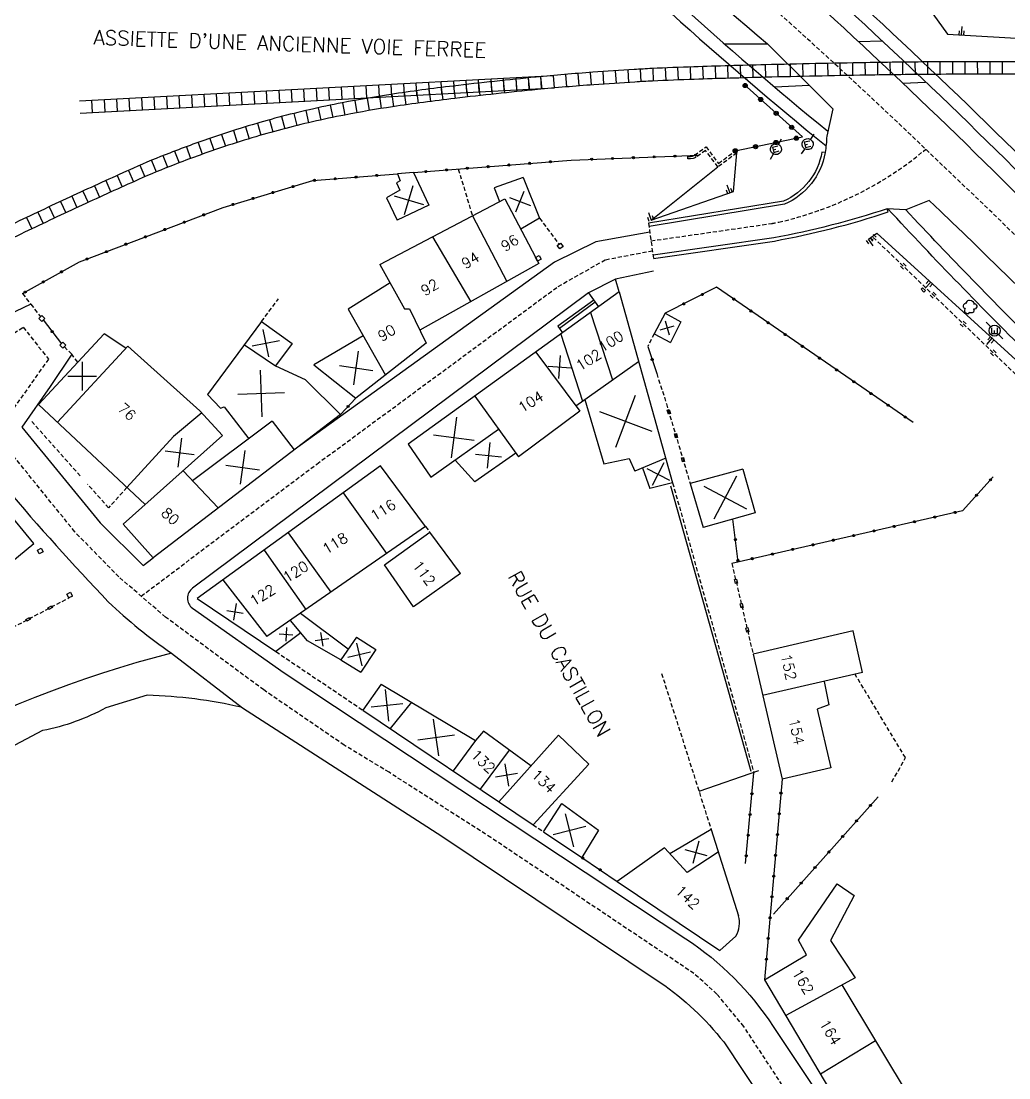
# Model space of a CAD drawing. Header units: millimetres. Extents: x 114000 to 115000, y 124000 to 125000.
# Drawn here: x 114727.4 to 114846, y 124556.1 to 124682.9 of the extents above; entities that cross this region are included whole.
import ezdxf
from ezdxf.enums import TextEntityAlignment as Align

# ---------------------------------------------------------------- set-up
doc = ezdxf.new("R2010")
doc.units = ezdxf.units.MM
doc.linetypes.add('DASHED', pattern=[0.75, 0.5, -0.25])
doc.layers.get('0').update_dxf_attribs({"linetype": 'CONTINUOUS'})
for name, color, linetype in [('W0001', 6, 'DASHED'), ('W0008', 7, 'CONTINUOUS'), ('W0100', 7, 'CONTINUOUS'), ('W0112', 1, 'DASHED'), ('W0211', 2, 'CONTINUOUS'), ('W0220', 5, 'DASHED'), ('W0300', 7, 'CONTINUOUS'), ('W0310', 3, 'CONTINUOUS'), ('W0322', 7, 'CONTINUOUS'), ('W0334', 7, 'CONTINUOUS'), ('W0471', 7, 'CONTINUOUS'), ('W0700', 7, 'CONTINUOUS'), ('W0989', 7, 'CONTINUOUS'), ('W0991', 7, 'CONTINUOUS')]:
    doc.layers.add(name, color=color, linetype=linetype)
doc.styles.get("Standard").update_dxf_attribs({"font": 'romans.shx', "width": 0.85})

# ---------------------------------------------------------------- blocks, each defined once
blk = doc.blocks.new('T471')
for p, q in [((-0.333334, 0.333334), (-0.333334, -0.333334)), ((-0.333334, 0.333334), (0.333334, 0.333334)), ((-0.333334, 0), (0, 0)), ((0.500001, 0.500001), (1.000002, 1.000002)), ((-0.500001, -0.500001), (-1.000002, -1.000002)), ((-0.333334, -0.333334), (0.333334, -0.333334))]:
    blk.add_line(p, q)
blk.add_ellipse((0, 0), major_axis=(0.471405, 0.471405), ratio=1, start_param=5.4977871438, end_param=11.780972451)
blk = doc.blocks.new('T300')
for p, q in [((-0.8, 0.51), (-0.86, 0.34)), ((-0.86, 0.34), (-0.86, 0.17)), ((-0.86, 0.17), (-0.74, 0.06)), ((-0.69, 0.63), (-0.8, 0.51)), ((-0.8, -0.06), (-0.74, 0.06)), ((-0.74, 0.06), (-0.69, 0.11)), ((-0.57, 0.69), (-0.69, 0.63)), ((-0.46, 0.69), (-0.57, 0.69)), ((-0.29, 0.63), (-0.46, 0.69)), ((-0.29, 0.63), (-0.17, 0.74)), ((-0.23, 0.57), (-0.29, 0.63)), ((-0.17, 0.74), (-0.06, 0.8)), ((-0.06, 0.8), (0.06, 0.8)), ((0.06, 0.8), (0.23, 0.74)), ((0.23, 0.74), (0.34, 0.63)), ((0.34, 0.63), (0.4, 0.51)), ((0.46, 0.46), (0.34, 0.46)), ((0.4, 0.51), (0.4, 0.46)), ((0.57, 0.4), (0.46, 0.46)), ((0.57, 0.4), (0.69, 0.29)), ((0.69, 0.29), (0.74, 0.17)), ((0.74, 0.06), (0.69, -0.17)), ((0.74, 0.17), (0.74, 0.06)), ((-0.8, -0.17), (-0.8, -0.06)), ((-0.8, -0.23), (-0.8, -0.17)), ((-0.74, -0.34), (-0.8, -0.23)), ((-0.69, -0.4), (-0.74, -0.34)), ((-0.51, -0.46), (-0.69, -0.4)), ((-0.4, -0.46), (-0.51, -0.46)), ((-0.4, -0.46), (-0.34, -0.46)), ((-0.34, -0.46), (-0.34, -0.4)), ((-0.34, -0.51), (-0.34, -0.46)), ((-0.29, -0.63), (-0.34, -0.51)), ((-0.17, -0.74), (-0.29, -0.63)), ((-0.06, -0.8), (-0.17, -0.74)), ((0.06, -0.8), (-0.06, -0.8)), ((0.17, -0.74), (0.06, -0.8)), ((0.23, -0.69), (0.17, -0.74)), ((0.29, -0.46), (0.23, -0.46)), ((0.29, -0.63), (0.23, -0.69)), ((0.46, -0.4), (0.29, -0.46)), ((0.34, -0.51), (0.29, -0.63)), ((0.34, -0.51), (0.34, -0.46)), ((0.57, -0.34), (0.46, -0.4)), ((0.63, -0.29), (0.57, -0.34)), ((0.69, -0.17), (0.63, -0.29))]:
    blk.add_line(p, q)
blk = doc.blocks.new('t211o')
at = {"color": 0, "linetype": 'Continuous'}
for p, q in [((-0.29, 0.5), (-0.29, 0)), ((0, 1), (0, 0)), ((0.29, 0.5), (0.29, 0))]:
    blk.add_line(p, q, dxfattribs=at)
blk = doc.blocks.new('t322o')
at = {"color": 0, "linetype": 'Continuous'}
for radius in [0.25, 0.15]:
    blk.add_circle((0, 0), radius, dxfattribs=at)
blk = doc.blocks.new('t220o')
at = {"color": 0, "linetype": 'Continuous'}
for p, q in [((-0.25, 0.25), (0.25, 0.25)), ((-0.25, -0.25), (0.25, -0.25))]:
    blk.add_line(p, q, dxfattribs=at)

msp = doc.modelspace()

# ---------------------------------------------------------------- linework, layer by layer
at = {"layer": 'W0001'}
for points in [[(115000, 124403.83, 0.028332), (114983.58, 124456.05, 0.042534), (114946.27, 124534.04), (114931.34, 124558.23, 0.037174), (114882.18, 124620.71, 0.017937), (114838.05, 124665.6, 0.013832), (114808.53, 124692.54, 0.000548), (114781.18, 124717.28, -0.004818), (114747.24, 124748.51, -0.025477), (114711.68, 124785.44, -0.027641), (114690.2, 124813.11, -0.036849), (114667.01, 124852.58, -0.034361), (114651.58, 124890.24, -0.039829), (114639.21, 124940.62, -0.014932), (114634.13, 124982.69, -0.007243), (114633.19, 125000, -0.010296)], [(114803.03, 124656.54), (114817.51, 124658.62, 0.00224), (114818.37, 124658.78, 0.119167), (114836.03, 124667.53)]]:
    msp.add_lwpolyline(points, format="xyb", dxfattribs=at)
for points in [[(114741.8, 124613.9), (114762.92, 124629.75), (114791.89, 124651.07), (114797.58, 124654.28), (114803.2, 124655.35)], [(114853.98, 124500), (114847.36, 124509.88), (114823.28, 124548.68), (114819.21, 124554.58), (114814.18, 124562.24), (114810.96, 124566.13), (114808.19, 124568.6), (114783.81, 124584.91), (114771.58, 124592.75), (114766.19, 124596.01), (114756.53, 124602.63), (114744.74, 124611.38), (114739.13, 124616.2), (114733.85, 124621.61), (114719.31, 124639.57), (114723.41, 124643.4), (114727.64, 124646.18), (114730.68, 124642.35), (114724.33, 124633.37)]]:
    msp.add_lwpolyline(points, dxfattribs=at)
at = {"layer": 'W0008'}
for points in [[(114603.39, 124958.85), (114610.23, 124957.58, -0.106036), (114615.98, 124955.4), (114616.02, 124955.48), (114616.51, 124955.22), (114629.24, 124948.18, -0.219398), (114634.87, 124941.98, 0.075204), (114663.4, 124850.96, 0.039553), (114687.24, 124810.55, 0.022419), (114708.76, 124782.63, 0.033898), (114745.03, 124745.18, -0.004277), (114778.37, 124714.61, 0.01156), (114817.01, 124680.19)], [(115000, 124419.72, 0.013751), (114991.6, 124446.09, 0.050124), (114948.82, 124537.9), (114936.02, 124558.41, 0.002922), (114922.91, 124577.28, 0.012952), (114912.61, 124591.15, 0.01831), (114885.12, 124623.7, 0.01829), (114847.79, 124661.86), (114847.49, 124661.62, 0.017106), (114811.2, 124695.53, 0.000547), (114783.86, 124720.26, -0.004818), (114749.98, 124751.43, -0.025477), (114714.71, 124788.07, -0.027641), (114693.49, 124815.39, -0.036849), (114670.6, 124854.35, -0.034361), (114655.38, 124891.5, -0.039829), (114643.17, 124941.26)], [(114817.01, 124680.19), (114822.02, 124675.21), (114824.87, 124672.39), (114824.13, 124669.11, -0.037075), (114823.94, 124667.13, -0.256639), (114819.05, 124660.93), (114802.8, 124658.25)], [(115000, 124385.51, 0.03761), (114979.69, 124454.58, 0.042534), (114942.72, 124531.85), (114927.83, 124555.97, 0.037136), (114879.1, 124617.89, 0.01745), (114836.42, 124661.4), (114833.64, 124660.26), (114831.39, 124660.39, -0.035177), (114817.78, 124656.91), (114803.28, 124654.83)], [(114802.87, 124657.57, -0.000179), (114802.88, 124657.58, -0.000179)], [(114803.33, 124652.89), (114798.79, 124651.94), (114795.55, 124650.31), (114747.97, 124614.85, 0.482119), (114747.96, 124612.45), (114759, 124604.69), (114807.23, 124572.76, -0.102462), (114817.7, 124562.25), (114826.43, 124549.16, 0.016554), (114857.61, 124500)], [(114728.57, 124648.92, 0.11217), (114715.54, 124639.37, 0.11217)], [(114714.04, 124641.36, 0.0296), (114737.87, 124613.2, 0.039295), (114745.44, 124607.05), (114753.98, 124600.47), (114777.92, 124585.09), (114804.14, 124567.53, -0.076247), (114811.77, 124560.38), (114821.38, 124545.93), (114822.45, 124542.34), (114826.94, 124517.63), (114830.46, 124500)], [(114745.46, 124607.06, 0.119715), (114685.29, 124574.78), (114651.58, 124544.27), (114630.39, 124527.51), (114607.06, 124505.94, 0.0089), (114601.97, 124500)], [(114753.86, 124600.55, 0.050479), (114742.55, 124601.99), (114737.59, 124600.5, -0.079512), (114729.98, 124597.76), (114719.35, 124592.16), (114704.01, 124583.4, 0.048621), (114664.65, 124550.42), (114654.6, 124541.3), (114637.84, 124527.95), (114631.76, 124523.66), (114618.06, 124511.61, 0.037864), (114606.07, 124500)]]:
    msp.add_lwpolyline(points, format="xyb", dxfattribs=at)
for points in [[(114802.88, 124657.57), (114796.42, 124656.44), (114791.44, 124654), (114760.19, 124631.44)], [(114799.22, 124650.41), (114798.79, 124651.94)], [(114796.18, 124649.41), (114791.85, 124646.29), (114792.42, 124645.5)], [(114796.35, 124649.17), (114792.05, 124646.02)], [(114795.55, 124650.31), (114796.73, 124648.61)], [(114733.47, 124642.92), (114730.89, 124639.07), (114727.47, 124634.19), (114736.88, 124622.7), (114742.05, 124617.56), (114743.27, 124618.5)]]:
    msp.add_lwpolyline(points, dxfattribs=at)
at = {"layer": 'W0100'}
for points in [[(114774.51, 124664.74), (114772.59, 124664.58)], [(114772.59, 124664.58), (114772.92, 124663.74)], [(114774.51, 124664.74), (114776.36, 124660.84)], [(114772.92, 124663.74), (114772.48, 124663.52)], [(114772.48, 124663.52), (114772.86, 124662.63)], [(114787.68, 124664.14), (114784.21, 124662.92)], [(114787.68, 124664.14), (114789.65, 124659.28)], [(114772.86, 124662.63), (114771.28, 124661.72)], [(114784.21, 124662.92), (114784.85, 124661.25)], [(114770.48, 124653.7), (114785.5, 124661.6)], [(114771.28, 124661.72), (114772.54, 124659.02)], [(114776.36, 124660.84), (114772.54, 124659.02)], [(114785.5, 124661.6), (114789.56, 124653.82)], [(114781.59, 124659.54), (114785.74, 124651.67)], [(114789.65, 124659.28), (114787.4, 124657.96)], [(114776.79, 124657.02), (114781.39, 124649.23)], [(114770.48, 124653.7), (114773.42, 124648.36)], [(114789.56, 124653.82), (114775.29, 124645.81)], [(114771.7, 124651.48), (114766.66, 124648.35)], [(114799.22, 124650.41), (114773.87, 124632.12)], [(114799.22, 124650.41), (114805.63, 124627.5)], [(114766.66, 124648.35), (114771.15, 124640.42)], [(114773.42, 124648.36), (114774.04, 124648.36)], [(114774.04, 124648.36), (114776.05, 124644.24)], [(114795.78, 124647.92), (114798.4, 124639.84)], [(114804.73, 124647.86), (114803.4, 124645.38)], [(114804.73, 124647.86), (114806.63, 124646.83)], [(114756.27, 124646.85), (114749.8, 124638.11)], [(114756.27, 124646.85), (114759.93, 124644.22)], [(114806.63, 124646.83), (114805.39, 124644.34)], [(114737.37, 124645.38), (114729.5, 124636.9)], [(114739.97, 124643.64), (114737.37, 124645.38)], [(114792.21, 124645.35), (114794.82, 124637.31)], [(114803.4, 124645.38), (114805.39, 124644.34)], [(114754.21, 124644.07), (114757.94, 124641.53)], [(114759.93, 124644.22), (114757.94, 124641.53)], [(114768.49, 124645.12), (114762.56, 124641.64)], [(114776.05, 124644.24), (114767.6, 124637.66)], [(114740.22, 124643.9), (114731.77, 124634.77)], [(114748.87, 124636.15), (114740.22, 124643.9)], [(114789.21, 124643.19), (114794.5, 124636.09)], [(114757.94, 124641.53), (114761.52, 124639.88)], [(114762.56, 124641.64), (114767.6, 124637.66)], [(114794.02, 124636.74), (114801.55, 124642.07)], [(114761.52, 124639.88), (114765.77, 124635.71)], [(114749.8, 124638.11), (114751.36, 124636.47)], [(114781.88, 124637.9), (114787.13, 124630.61)], [(114729.5, 124636.9), (114742.3, 124624.88)], [(114751.36, 124636.47), (114751.77, 124636.63)], [(114751.77, 124636.63), (114754.74, 124632.79)], [(114795.09, 124637.5), (114797.39, 124629.76)], [(114765.77, 124635.71), (114743.27, 124618.5)], [(114749.11, 124635.89), (114745.68, 124633.07)], [(114748.87, 124636.15), (114751.6, 124633.17)], [(114794.5, 124636.09), (114787.13, 124630.61)], [(114757.55, 124634.89), (114747.99, 124627.74)], [(114757.55, 124634.89), (114760.19, 124631.44)], [(114776.59, 124628.16), (114784.73, 124633.95)], [(114751.6, 124633.17), (114739.67, 124622.53)], [(114740.1, 124626.95), (114745.68, 124633.07)], [(114773.87, 124632.12), (114776.59, 124628.16)], [(114779.5, 124630.22), (114781.9, 124627.62)], [(114786.81, 124631.06), (114781.9, 124627.62)], [(114797.39, 124629.76), (114800.4, 124630.42)], [(114800.4, 124630.42), (114801.09, 124628.91)], [(114804.81, 124630.44), (114801.09, 124628.91)], [(114746.85, 124628.94), (114751.08, 124624.48)], [(114770.54, 124629.53), (114748.53, 124613.61)], [(114775.97, 124622.24), (114770.54, 124629.53)], [(114802, 124629.28), (114802.88, 124626.83)], [(114814.06, 124629.15), (114807.73, 124627.4)], [(114814.06, 124629.15), (114815.56, 124623.9)], [(114766.08, 124626.31), (114771.29, 124619)], [(114805.63, 124627.5), (114802.88, 124626.83)], [(114807.73, 124627.4), (114809.29, 124622.15)], [(114728.94, 124620.22), (114725.44, 124624.45)], [(114815.56, 124623.9), (114809.29, 124622.15)], [(114739.67, 124622.53), (114743.27, 124618.5)], [(114775.97, 124622.24), (114756.9, 124609.03)], [(114759.45, 124621.51), (114764.61, 124614.37)], [(114771.05, 124617.64), (114776.47, 124621.56)], [(114780.17, 124616.6), (114776.47, 124621.56)], [(114721.97, 124614.48), (114728.94, 124620.22)], [(114756.58, 124619.43), (114761.59, 124612.28)], [(114774.51, 124612.6), (114771.05, 124617.64)], [(114780.17, 124616.6), (114774.51, 124612.6)], [(114751.62, 124615.84), (114756.9, 124609.03)], [(114748.53, 124613.61), (114758, 124607.24)], [(114766.69, 124607.53), (114760.94, 124611.83)], [(114761.8, 124608.52), (114759.73, 124610.99)], [(114761, 124609.47), (114758, 124607.24)], [(114767.69, 124608.96), (114765.78, 124606.23)], [(114767.69, 124608.96), (114770.01, 124607.48)], [(114827.33, 124609.72), (114815.29, 124606.92)], [(114828.43, 124604.71), (114827.33, 124609.72)], [(114765.78, 124606.23), (114761.8, 124608.52)], [(114770.01, 124607.48), (114768.2, 124604.78)], [(114765.78, 124606.23), (114768.2, 124604.78)], [(114815.29, 124606.92), (114818.79, 124591.91)], [(114828.43, 124604.71), (114816.44, 124601.98)], [(114823.84, 124603.66), (114824.39, 124600.85)], [(114770.62, 124603.33), (114768.45, 124600.2)], [(114770.62, 124603.33), (114781.95, 124596.55)], [(114774.26, 124601.15), (114771.7, 124598.02)], [(114768.45, 124600.2), (114788.88, 124586.46)], [(114824.39, 124600.85), (114823, 124600.33)], [(114823, 124600.33), (114824.64, 124593.27)], [(114782.93, 124597.68), (114781.95, 124596.55)], [(114788.61, 124593.51), (114782.93, 124597.68)], [(114791.91, 124597.21), (114784.78, 124589.22)], [(114795.59, 124593.72), (114791.91, 124597.21)], [(114781.95, 124596.55), (114779.28, 124592.93)], [(114786.01, 124595.42), (114782.54, 124590.72)], [(114788.88, 124586.46), (114795.59, 124593.72)], [(114824.64, 124593.27), (114818.79, 124591.91)], [(114790.13, 124585.61), (114792.33, 124588.99)], [(114792.33, 124588.99), (114796.75, 124585.79)], [(114796.75, 124585.79), (114794.71, 124582.54)], [(114810.26, 124585.87), (114805.29, 124582.97)], [(114810.26, 124585.87), (114813.55, 124575.53)], [(114790.13, 124585.61), (114794.71, 124582.54)], [(114804.65, 124583.67), (114798.99, 124579.66)], [(114804.65, 124583.67), (114807.36, 124580.72)], [(114811.12, 124583.16), (114807.36, 124580.72)], [(114798.99, 124579.66), (114811.32, 124571.36)], [(114820.76, 124572.6), (114825.38, 124579.35)], [(114825.38, 124579.35), (114827.43, 124577.97)], [(114827.43, 124577.97), (114824.6, 124572.55)], [(114813.23, 124573.09), (114811.32, 124571.36)], [(114821.7, 124570.83), (114820.76, 124572.6)], [(114824.6, 124572.55), (114827.54, 124568.1)], [(114816.68, 124567.83), (114821.7, 124570.83)], [(114827.54, 124568.1), (114819.23, 124563.54)], [(114816.68, 124567.83), (114837.39, 124532.89)], [(114825.96, 124567.23), (114834.41, 124553.21)], [(114830, 124560.53), (114823.4, 124556.5)]]:
    msp.add_lwpolyline(points, dxfattribs=at)
msp.add_arc((114810.49, 124574.69), 3.17, 329.725, 15.295, dxfattribs=at)
at = {"layer": 'W0112'}
for p, q in [((114791.78, 124655.98), (114792.18, 124656.28)), ((114792.08, 124655.58), (114791.78, 124655.98)), ((114792.48, 124655.88), (114792.08, 124655.58)), ((114792.18, 124656.28), (114792.48, 124655.88)), ((114789.18, 124654.56), (114789.62, 124654.79)), ((114789.41, 124654.12), (114789.18, 124654.56)), ((114789.85, 124654.35), (114789.41, 124654.12)), ((114789.62, 124654.79), (114789.85, 124654.35)), ((114835.46, 124650.74), (114835.63, 124650.91)), ((114835.81, 124650.38), (114835.46, 124650.74)), ((114835.63, 124650.91), (114835.99, 124650.56)), ((114835.99, 124650.56), (114835.81, 124650.38)), ((114729.53, 124647.23), (114729.89, 124647.57)), ((114729.88, 124646.87), (114729.53, 124647.23)), ((114730.24, 124647.21), (114729.88, 124646.87)), ((114729.89, 124647.57), (114730.24, 124647.21)), ((114732.06, 124644.01), (114732.42, 124644.36)), ((114732.42, 124644.36), (114732.77, 124644)), ((114732.41, 124643.65), (114732.06, 124644.01)), ((114732.77, 124644), (114732.41, 124643.65)), ((114804.99, 124636.23), (114805.23, 124636.3)), ((114805.13, 124635.75), (114804.99, 124636.23)), ((114805.37, 124635.83), (114805.13, 124635.75)), ((114805.23, 124636.3), (114805.37, 124635.83)), ((114805.84, 124633.36), (114806.08, 124633.43)), ((114805.98, 124632.88), (114805.84, 124633.36)), ((114806.22, 124632.95), (114805.98, 124632.88)), ((114806.08, 124633.43), (114806.22, 124632.95)), ((114806.69, 124630.48), (114806.93, 124630.55)), ((114806.83, 124630), (114806.69, 124630.48)), ((114806.93, 124630.55), (114807.07, 124630.07)), ((114807.07, 124630.07), (114806.83, 124630)), ((114729.35, 124619.41), (114729.79, 124619.64)), ((114729.58, 124618.97), (114729.35, 124619.41)), ((114730.03, 124619.2), (114729.58, 124618.97)), ((114729.79, 124619.64), (114730.03, 124619.2)), ((114813.07, 124615.9), (114813.31, 124615.95)), ((114813.18, 124615.41), (114813.07, 124615.9)), ((114813.42, 124615.47), (114813.18, 124615.41)), ((114813.31, 124615.95), (114813.42, 124615.47)), ((114732.87, 124614.12), (114733.32, 124614.36)), ((114733.11, 124613.68), (114732.87, 124614.12)), ((114733.55, 124613.91), (114733.11, 124613.68)), ((114733.32, 124614.36), (114733.55, 124613.91)), ((114730.62, 124612.51), (114731.06, 124612.74)), ((114730.73, 124612.29), (114730.62, 124612.51)), ((114731.18, 124612.52), (114730.73, 124612.29)), ((114731.06, 124612.74), (114731.18, 124612.52)), ((114813.75, 124612.98), (114813.99, 124613.03)), ((114813.86, 124612.49), (114813.75, 124612.98)), ((114814.11, 124612.55), (114813.86, 124612.49)), ((114813.99, 124613.03), (114814.11, 124612.55)), ((114727.97, 124611.11), (114728.41, 124611.34)), ((114728.08, 124610.89), (114727.97, 124611.11)), ((114728.52, 124611.12), (114728.08, 124610.89)), ((114728.41, 124611.34), (114728.52, 124611.12)), ((114814.43, 124610.05), (114814.67, 124610.11)), ((114814.54, 124609.57), (114814.43, 124610.05)), ((114814.67, 124610.11), (114814.79, 124609.62)), ((114814.79, 124609.62), (114814.54, 124609.57))]:
    msp.add_line(p, q, dxfattribs=at)
msp.add_lwpolyline([(114813.15, 124667.35), (114813.34, 124667.09), (114811.07, 124665.41), (114809.57, 124667.4), (114808.42, 124666.56), (114808.1, 124666.42), (114807.79, 124666.37), (114807.46, 124666.37), (114807.44, 124666.67), (114807.74, 124666.67), (114807.77, 124666.67), (114808.02, 124666.71), (114808.26, 124666.83), (114809.64, 124667.82), (114811.13, 124665.83), (114812.91, 124667.15)], close=True, dxfattribs=at)
for points in [[(114779.89, 124665.16), (114781.59, 124659.54)], [(114789.65, 124659.28), (114791.98, 124656.13)], [(114727.56, 124650.22), (114728.57, 124648.92), (114729.71, 124647.4)], [(114756.27, 124646.85), (114758.3, 124649.59)], [(114803.4, 124645.38), (114802.64, 124643.86)], [(114734.2, 124641.97), (114733.47, 124642.92), (114732.59, 124643.83)], [(114803.72, 124640.62), (114804.89, 124636.99)], [(114804.89, 124636.99), (114807.73, 124627.4)], [(114728.67, 124634.85), (114734.64, 124628.17)], [(114740.1, 124626.95), (114737.91, 124624.5), (114735.37, 124627.35)], [(114805.63, 124627.5), (114815.39, 124592.67)], [(114775.97, 124622.24), (114776.47, 124621.56)], [(114812.74, 124617.83), (114815.29, 124606.92)], [(114725.7, 124609.77), (114733.11, 124613.68)], [(114758, 124607.24), (114768.45, 124600.2)], [(114804.3, 124604.62), (114810.26, 124585.87)], [(114831.97, 124591.59), (114833.59, 124594.51), (114827.54, 124604.5)], [(114788.88, 124586.46), (114790.13, 124585.61)]]:
    msp.add_lwpolyline(points, dxfattribs=at)
at = {"layer": 'W0211'}
for points in [[(114683.85, 124847.65), (114701.87, 124818.34), (114720.85, 124795.76), (114756.55, 124758.23), (114790.31, 124726.85), (114817.18, 124703.18), (114833.74, 124688.15), (114838.64, 124681.35), (114861.38, 124680.03)], [(114803.05, 124659.01), (114812.94, 124662.46), (114813.34, 124667.09)], [(114803.05, 124659.01), (114811.07, 124665.41)], [(114829.14, 124656.74), (114830.16, 124657.47), (114847.73, 124641.46), (114875.01, 124613.7), (114899.25, 124584.26)]]:
    msp.add_lwpolyline(points, dxfattribs=at)
at = {"layer": 'W0220'}
msp.add_line((114802.73, 124658.65), (114803.33, 124654.44), dxfattribs=at)
msp.add_lwpolyline([(114829.72, 124656.96), (114847.96, 124639.42), (114873.98, 124612.44), (114898.5, 124583.54)], dxfattribs=at)
at = {"layer": 'W0310'}
for points in [[(114805.37, 124627.12), (114815.04, 124592.88)], [(114808.83, 124590.48), (114816, 124592.96)]]:
    msp.add_lwpolyline(points, dxfattribs=at)
at = {"layer": 'W0322'}
for points in [[(114813.15, 124667.35), (114821.23, 124669.01), (114814.18, 124675.33)], [(114774.51, 124664.74), (114793.44, 124666.23)], [(114793.44, 124666.23), (114808.78, 124666.83)], [(114762.43, 124663.78), (114772.59, 124664.58)], [(114751.67, 124660.55), (114762.43, 124663.78)], [(114734.43, 124654.03), (114751.67, 124660.55)], [(114727.56, 124650.22), (114734.43, 124654.03)], [(114810.91, 124650.96), (114804.73, 124647.86)], [(114834.53, 124634.73), (114810.91, 124650.96)], [(114730.06, 124647.04), (114732.24, 124644.19)], [(114802.64, 124643.86), (114803.72, 124640.62)], [(114765.77, 124635.71), (114767.6, 124637.66)], [(114844.11, 124628.21), (114840.45, 124624.14)], [(114840.45, 124624.14), (114812.74, 124617.83)], [(114813.49, 124618), (114812.86, 124623.15)], [(114814.38, 124581.82), (114815.39, 124592.67)], [(114818.79, 124591.91), (114816.68, 124567.83)], [(114830.3, 124589.82), (114817.74, 124575.72)], [(114794.71, 124582.54), (114798.99, 124579.66)]]:
    msp.add_lwpolyline(points, dxfattribs=at)
for centre, major_axis, start_param, end_param in [((114808.41, 124666.81), (0.0884, 0.0884), 5.536649, 11.819834), ((114808.41, 124666.81), (0.0532, 0.0532), 5.536649, 11.819834), ((114785.96, 124665.64), (0.0884, 0.0884), 5.576545, 11.85973), ((114785.96, 124665.64), (0.0532, 0.0532), 5.576545, 11.85973), ((114788.46, 124665.84), (0.0884, 0.0884), 5.576545, 11.85973), ((114788.46, 124665.84), (0.0532, 0.0532), 5.576545, 11.85973), ((114790.95, 124666.03), (0.0884, 0.0884), 5.576545, 11.85973), ((114790.95, 124666.03), (0.0532, 0.0532), 5.576545, 11.85973), ((114795.92, 124666.33), (0.0884, 0.0884), 5.536649, 11.819834), ((114795.92, 124666.33), (0.0532, 0.0532), 5.536649, 11.819834), ((114798.42, 124666.42), (0.0884, 0.0884), 5.536649, 11.819834), ((114798.42, 124666.42), (0.0532, 0.0532), 5.536649, 11.819834), ((114800.92, 124666.52), (0.0884, 0.0884), 5.536649, 11.819834), ((114800.92, 124666.52), (0.0532, 0.0532), 5.536649, 11.819834), ((114803.42, 124666.62), (0.0884, 0.0884), 5.536649, 11.819834), ((114803.42, 124666.62), (0.0532, 0.0532), 5.536649, 11.819834), ((114805.92, 124666.71), (0.0884, 0.0884), 5.536649, 11.819834), ((114805.92, 124666.71), (0.0532, 0.0532), 5.536649, 11.819834), ((114770.1, 124664.39), (0.0884, 0.0884), 5.576545, 11.85973), ((114770.1, 124664.39), (0.0532, 0.0532), 5.576545, 11.85973), ((114776, 124664.85), (0.0884, 0.0884), 5.576545, 11.85973), ((114776, 124664.85), (0.0532, 0.0532), 5.576545, 11.85973), ((114778.49, 124665.05), (0.0884, 0.0884), 5.576545, 11.85973), ((114778.49, 124665.05), (0.0532, 0.0532), 5.576545, 11.85973), ((114780.98, 124665.25), (0.0884, 0.0884), 5.576545, 11.85973), ((114780.98, 124665.25), (0.0532, 0.0532), 5.576545, 11.85973), ((114783.47, 124665.44), (0.0884, 0.0884), 5.576545, 11.85973), ((114783.47, 124665.44), (0.0532, 0.0532), 5.576545, 11.85973), ((114760.04, 124663.06), (0.0884, 0.0884), 5.789289415672899, 12.07247472285249), ((114760.04, 124663.06), (-0.0532, 0.0532), 4.218493, 10.501678), ((114762.62, 124663.8), (0.0884, 0.0884), 5.576545, 11.85973), ((114762.62, 124663.8), (0.0532, 0.0532), 5.576545, 11.85973), ((114765.11, 124663.99), (0.0884, 0.0884), 5.576545, 11.85973), ((114765.11, 124663.99), (0.0532, 0.0532), 5.576545, 11.85973), ((114767.61, 124664.19), (0.0884, 0.0884), 5.576545, 11.85973), ((114767.61, 124664.19), (0.0532, 0.0532), 5.576545, 11.85973), ((114757.64, 124662.35), (0.0884, 0.0884), 5.789289415672899, 12.07247472285249), ((114757.64, 124662.35), (-0.0532, 0.0532), 4.218493, 10.501678), ((114752.85, 124660.91), (0.0884, 0.0884), 5.789289415672899, 12.07247472285249), ((114752.85, 124660.91), (-0.0532, 0.0532), 4.218493, 10.501678), ((114755.25, 124661.63), (0.0884, 0.0884), 5.789289415672899, 12.07247472285249), ((114755.25, 124661.63), (-0.0532, 0.0532), 4.218493, 10.501678), ((114749.33, 124659.67), (-0.0884, 0.0884), 4.288811476791786, 10.57199678397137), ((114749.33, 124659.67), (-0.0532, 0.0532), 4.288811476681055, 10.57199678386064), ((114744.66, 124657.9), (-0.0884, 0.0884), 4.288811476791786, 10.57199678397137), ((114747, 124658.78), (-0.0884, 0.0884), 4.288811476791786, 10.57199678397137), ((114747, 124658.78), (-0.0532, 0.0532), 4.288811476681055, 10.57199678386064), ((114742.32, 124657.01), (-0.0884, 0.0884), 4.288811476791786, 10.57199678397137), ((114742.32, 124657.01), (-0.0532, 0.0532), 4.288811476681055, 10.57199678386064), ((114744.66, 124657.9), (-0.0532, 0.0532), 4.288811476681055, 10.57199678386064), ((114739.98, 124656.13), (-0.0884, 0.0884), 4.288811476791786, 10.57199678397137), ((114739.98, 124656.13), (-0.0532, 0.0532), 4.288811476681055, 10.57199678386064), ((114735.31, 124654.36), (-0.0884, 0.0884), 4.288811476791786, 10.57199678397137), ((114735.31, 124654.36), (-0.0532, 0.0532), 4.288811476681055, 10.57199678386064), ((114737.64, 124655.24), (-0.0884, 0.0884), 4.288811476791786, 10.57199678397137), ((114737.64, 124655.24), (-0.0532, 0.0532), 4.288811476681055, 10.57199678386064), ((114732.25, 124652.82), (0.0884, 0.0884), 6.004019, 12.287204), ((114730.06, 124651.6), (0.0884, 0.0884), 6.004019, 12.287204), ((114730.06, 124651.6), (-0.0532, 0.0532), 4.433223, 10.716408), ((114732.25, 124652.82), (-0.0532, 0.0532), 4.433223, 10.716408), ((114727.87, 124650.39), (0.0884, 0.0884), 6.004019, 12.287204), ((114727.87, 124650.39), (-0.0532, 0.0532), 4.433223, 10.716408), ((114806.96, 124648.98), (-0.0884, 0.0884), 1.249844305202643, 7.533029612382229), ((114809.2, 124650.1), (-0.0884, 0.0884), 1.249844305202643, 7.533029612382229), ((114809.2, 124650.1), (-0.0532, 0.0532), 1.249844305244481, 7.533029612424067), ((114812.97, 124649.54), (0.0884, 0.0884), 1.754243, 8.037428), ((114812.97, 124649.54), (0.0532, 0.0532), 1.754243, 8.037428), ((114806.96, 124648.98), (-0.0532, 0.0532), 1.249844305244481, 7.533029612424067), ((114815.03, 124648.12), (0.0884, 0.0884), 1.754243, 8.037428), ((114815.03, 124648.12), (0.0532, 0.0532), 1.754243, 8.037428), ((114817.09, 124646.71), (0.0884, 0.0884), 1.754243, 8.037428), ((114817.09, 124646.71), (0.0532, 0.0532), 1.754243, 8.037428), ((114731.12, 124645.65), (0.0884, 0.0884), 4.580025, 10.86321), ((114731.12, 124645.65), (-0.0532, 0.0532), 3.009229, 9.292414), ((114819.15, 124645.29), (0.0884, 0.0884), 1.754243, 8.037428), ((114819.15, 124645.29), (0.0532, 0.0532), 1.754243, 8.037428), ((114821.21, 124643.88), (0.0884, 0.0884), 1.754243, 8.037428), ((114821.21, 124643.88), (0.0532, 0.0532), 1.754243, 8.037428), ((114803.17, 124642.29), (-0.0884, 0.0884), 2.679604286895762, 8.962789594075348), ((114803.17, 124642.29), (-0.0532, 0.0532), 2.679604286972365, 8.962789594151952), ((114823.27, 124642.46), (0.0884, 0.0884), 1.754243, 8.037428), ((114823.27, 124642.46), (0.0532, 0.0532), 1.754243, 8.037428), ((114825.33, 124641.05), (0.0884, 0.0884), 1.754243, 8.037428), ((114825.33, 124641.05), (0.0532, 0.0532), 1.754243, 8.037428), ((114827.39, 124639.63), (0.0884, 0.0884), 1.754243, 8.037428), ((114827.39, 124639.63), (0.0532, 0.0532), 1.754243, 8.037428), ((114829.45, 124638.21), (0.0884, 0.0884), 1.754243, 8.037428), ((114829.45, 124638.21), (0.0532, 0.0532), 1.754243, 8.037428), ((114766.66, 124636.66), (-0.0884, 0.0884), -1.539626658673569, 4.743558648506017), ((114766.66, 124636.66), (-0.0532, 0.0532), -1.539626658678104, 4.743558648501482), ((114831.51, 124636.8), (0.0884, 0.0884), 1.754243, 8.037428), ((114831.51, 124636.8), (0.0532, 0.0532), 1.754243, 8.037428), ((114833.57, 124635.38), (0.0884, 0.0884), 1.754243, 8.037428), ((114833.57, 124635.38), (0.0532, 0.0532), 1.754243, 8.037428), ((114843.8, 124627.86), (-0.0884, 0.0884), 1.623915419553775, 7.907100726733361), ((114843.8, 124627.86), (-0.0532, 0.0532), 1.623915419589263, 7.907100726768849), ((114842.13, 124626), (-0.0884, 0.0884), 1.623915419553775, 7.907100726733361), ((114842.13, 124626), (-0.0532, 0.0532), 1.623915419589263, 7.907100726768849), ((114839.56, 124623.94), (-0.0884, 0.0884), 1.009413462297018, 7.292598769476605), ((114839.56, 124623.94), (-0.0532, 0.0532), 1.009413462507813, 7.292598769687399), ((114834.68, 124622.83), (-0.0884, 0.0884), 1.009413462297018, 7.292598769476605), ((114834.68, 124622.83), (-0.0532, 0.0532), 1.009413462507813, 7.292598769687399), ((114837.12, 124623.39), (-0.0884, 0.0884), 1.009413462297018, 7.292598769476605), ((114837.12, 124623.39), (-0.0532, 0.0532), 1.009413462507813, 7.292598769687399), ((114827.37, 124621.16), (-0.0884, 0.0884), 1.009413462297018, 7.292598769476605), ((114827.37, 124621.16), (-0.0532, 0.0532), 1.009413462507813, 7.292598769687399), ((114829.81, 124621.72), (-0.0884, 0.0884), 1.009413462297018, 7.292598769476605), ((114829.81, 124621.72), (-0.0532, 0.0532), 1.009413462507813, 7.292598769687399), ((114832.24, 124622.27), (-0.0884, 0.0884), 1.009413462297018, 7.292598769476605), ((114832.24, 124622.27), (-0.0532, 0.0532), 1.009413462507813, 7.292598769687399), ((114813.17, 124620.67), (0.0884, 0.0884), 0.9079564303529984, 7.191141737532584), ((114813.17, 124620.67), (-0.0532, 0.0532), -0.66284, 5.620345), ((114822.49, 124620.05), (-0.0884, 0.0884), 1.009413462297018, 7.292598769476605), ((114822.49, 124620.05), (-0.0532, 0.0532), 1.009413462507813, 7.292598769687399), ((114824.93, 124620.61), (-0.0884, 0.0884), 1.009413462297018, 7.292598769476605), ((114824.93, 124620.61), (-0.0532, 0.0532), 1.009413462507813, 7.292598769687399), ((114817.62, 124618.94), (-0.0884, 0.0884), 1.009413462297018, 7.292598769476605), ((114817.62, 124618.94), (-0.0532, 0.0532), 1.009413462507813, 7.292598769687399), ((114820.06, 124619.5), (-0.0884, 0.0884), 1.009413462297018, 7.292598769476605), ((114820.06, 124619.5), (-0.0532, 0.0532), 1.009413462507813, 7.292598769687399), ((114813.47, 124618.19), (0.0884, 0.0884), 0.9079564303529984, 7.191141737532584), ((114813.47, 124618.19), (-0.0532, 0.0532), -0.66284, 5.620345), ((114815.18, 124618.39), (-0.0884, 0.0884), 1.009413462297018, 7.292598769476605), ((114815.18, 124618.39), (-0.0532, 0.0532), 1.009413462507813, 7.292598769687399), ((114815.16, 124590.18), (0.0884, 0.0884), 0.693056, 6.976241), ((114815.16, 124590.18), (0.0532, 0.0532), 0.693056, 6.976241), ((114818.65, 124590.25), (0.0884, 0.0884), 3.839471, 10.122656), ((114818.65, 124590.25), (-0.0532, 0.0532), 2.268675, 8.55186), ((114829.38, 124588.78), (-0.0884, 0.0884), 1.628426, 7.911611), ((114829.38, 124588.78), (-0.0532, 0.0532), 1.628426, 7.911611), ((114814.93, 124587.69), (0.0884, 0.0884), 0.693056, 6.976241), ((114814.93, 124587.69), (0.0532, 0.0532), 0.693056, 6.976241), ((114818.43, 124587.76), (0.0884, 0.0884), 3.839471, 10.122656), ((114818.43, 124587.76), (-0.0532, 0.0532), 2.268675, 8.55186), ((114827.72, 124586.91), (-0.0884, 0.0884), 1.628426, 7.911611), ((114827.72, 124586.91), (-0.0532, 0.0532), 1.628426, 7.911611), ((114814.7, 124585.2), (0.0884, 0.0884), 0.693056, 6.976241), ((114814.7, 124585.2), (0.0532, 0.0532), 0.693056, 6.976241), ((114818.21, 124585.27), (0.0884, 0.0884), 3.839471, 10.122656), ((114818.21, 124585.27), (-0.0532, 0.0532), 2.268675, 8.55186), ((114826.05, 124585.05), (-0.0884, 0.0884), 1.628426, 7.911611), ((114826.05, 124585.05), (-0.0532, 0.0532), 1.628426, 7.911611), ((114824.39, 124583.18), (-0.0884, 0.0884), 1.628426, 7.911611), ((114824.39, 124583.18), (-0.0532, 0.0532), 1.628426, 7.911611), ((114794.84, 124582.45), (-0.0884, 0.0884), 3.33468, 9.617865), ((114794.84, 124582.45), (-0.0532, 0.0532), 3.33468, 9.617865), ((114814.47, 124582.71), (0.0884, 0.0884), 0.693056, 6.976241), ((114814.47, 124582.71), (0.0532, 0.0532), 0.693056, 6.976241), ((114817.99, 124582.78), (0.0884, 0.0884), 3.839471, 10.122656), ((114817.99, 124582.78), (-0.0532, 0.0532), 2.268675, 8.55186), ((114796.92, 124581.05), (-0.0884, 0.0884), 3.33468, 9.617865), ((114796.92, 124581.05), (-0.0532, 0.0532), 3.33468, 9.617865), ((114822.73, 124581.32), (-0.0884, 0.0884), 1.628426, 7.911611), ((114822.73, 124581.32), (-0.0532, 0.0532), 1.628426, 7.911611), ((114817.77, 124580.29), (0.0884, 0.0884), 3.839471, 10.122656), ((114817.77, 124580.29), (-0.0532, 0.0532), 2.268675, 8.55186), ((114821.06, 124579.45), (-0.0884, 0.0884), 1.628426, 7.911611), ((114821.06, 124579.45), (-0.0532, 0.0532), 1.628426, 7.911611), ((114817.56, 124577.79), (0.0884, 0.0884), 3.839471, 10.122656), ((114817.56, 124577.79), (-0.0532, 0.0532), 2.268675, 8.55186), ((114819.4, 124577.58), (-0.0884, 0.0884), 1.628426, 7.911611), ((114819.4, 124577.58), (-0.0532, 0.0532), 1.628426, 7.911611), ((114817.34, 124575.3), (0.0884, 0.0884), 3.839471, 10.122656), ((114817.34, 124575.3), (-0.0532, 0.0532), 2.268675, 8.55186), ((114817.12, 124572.81), (0.0884, 0.0884), 3.839471, 10.122656), ((114817.12, 124572.81), (-0.0532, 0.0532), 2.268675, 8.55186), ((114816.9, 124570.32), (0.0884, 0.0884), 3.839471, 10.122656), ((114816.9, 124570.32), (-0.0532, 0.0532), 2.268675, 8.55186)]:
    msp.add_ellipse(centre, major_axis=major_axis, ratio=1, start_param=start_param, end_param=end_param, dxfattribs=at)
at = {"layer": 'W0334'}
for points in [[(115000, 124429.56, 0.00908), (114994.26, 124447.02, 0.050124), (114951.25, 124539.34), (114938.59, 124560.17, 0.002922), (114925.46, 124579.08, 0.012952), (114915.07, 124593.07, 0.01831), (114887.43, 124625.8, 0.01829), (114849.94, 124664.12, 0.017106), (114813.55, 124698.13, 0.000547), (114786.21, 124722.86, -0.004818), (114752.38, 124753.98, -0.025477), (114717.35, 124790.37, -0.027641), (114696.37, 124817.38, -0.036849), (114673.74, 124855.89, -0.034361), (114658.7, 124892.6, -0.045638), (114645.52, 124949.13)], [(114630.22, 124947.13, 0.082684), (114659.14, 124849.15, 0.042697), (114683.8, 124807.76, 0.01559), (114705.5, 124779.44, 0.046471), (114742.46, 124741.92, -0.020069), (114787.64, 124700.65, 0.024126), (114824.05, 124667.94, 0.019554)], [(115000, 124424.39, 0.011525), (114992.84, 124446.52, 0.050124), (114949.96, 124538.58), (114937.35, 124559.32, 0.002922), (114924.23, 124578.22, 0.012952), (114913.89, 124592.15, 0.01831), (114886.32, 124624.79, 0.01829), (114848.9, 124663.04, 0.017106), (114812.54, 124697.02, 0.000547), (114785.2, 124721.74, -0.004818), (114751.35, 124752.89, -0.025477), (114716.22, 124789.38, -0.027641), (114695.14, 124816.53, -0.036849), (114672.4, 124855.23, -0.034361), (114657.28, 124892.13, -0.044248), (114644.29, 124947.17)], [(114631.9, 124945.74, 0.081402), (114660.49, 124849.8, 0.042697), (114685.02, 124808.63, 0.01559), (114706.66, 124780.38, 0.046471), (114743.43, 124743.06, -0.020069), (114788.7, 124701.72, 0.023654), (114824.26, 124669.7)], [(114823.94, 124667.13), (114823.55, 124667.19, -0.255033), (114818.94, 124661.31), (114802.73, 124658.65)], [(114803.33, 124654.44), (114817.85, 124656.52, 0.035196), (114831.52, 124660.01), (114831.39, 124660.39)], [(115000, 124359.35, 0.00416), (114997.74, 124372.07, 0.044296), (114975.15, 124452.87, 0.042534), (114938.54, 124529.4), (114923.78, 124553.26, 0.043726), (114875.88, 124614.67, 0.010794), (114848.78, 124642.54, -0.011566), (114831.48, 124660.38)], [(115000, 124368.07, 0.001398), (114999.22, 124372.34, 0.044296), (114976.55, 124453.4, 0.042534), (114939.83, 124530.16), (114925.03, 124554.08, 0.043726), (114876.98, 124615.69, 0.010794), (114849.84, 124643.6, -0.010839), (114833.64, 124660.26)]]:
    msp.add_lwpolyline(points, format="xyb", dxfattribs=at)
for points in [[(114811.84, 124680.2), (114817.01, 124680.19)], [(114827.94, 124680.46), (114830.78, 124680.56)], [(114817.89, 124675.01), (114822.02, 124675.21)], [(114835.95, 124675.55), (114833.3, 124675.44)]]:
    msp.add_lwpolyline(points, dxfattribs=at)
at = {"layer": 'W0700'}
for p, q in [((114800.24, 124677.05), (114800.34, 124675.55)), ((114801.74, 124677.14), (114801.82, 124675.64)), ((114803.24, 124677.22), (114803.31, 124675.72)), ((114804.73, 124677.29), (114804.8, 124675.79)), ((114806.23, 124677.35), (114806.29, 124675.85)), ((114807.73, 124677.4), (114807.78, 124675.91)), ((114809.23, 124677.45), (114809.28, 124675.95)), ((114810.73, 124677.5), (114810.78, 124676)), ((114812.23, 124677.55), (114812.27, 124676.05)), ((114813.73, 124677.59), (114813.77, 124676.09)), ((114815.23, 124677.63), (114815.27, 124676.13)), ((114816.73, 124677.67), (114816.77, 124676.17)), ((114818.23, 124677.71), (114818.26, 124676.21)), ((114819.73, 124677.74), (114819.76, 124676.24)), ((114821.23, 124677.77), (114821.26, 124676.27)), ((114822.73, 124677.81), (114822.76, 124676.31)), ((114824.23, 124677.84), (114824.26, 124676.34)), ((114825.73, 124677.87), (114825.75, 124676.37)), ((114827.23, 124677.89), (114827.25, 124676.4)), ((114828.72, 124677.92), (114828.75, 124676.42)), ((114830.22, 124677.95), (114830.25, 124676.45)), ((114831.72, 124677.97), (114831.74, 124676.47)), ((114833.22, 124677.99), (114833.24, 124676.49)), ((114834.72, 124678), (114834.74, 124676.5)), ((114836.22, 124678.01), (114836.23, 124676.51)), ((114837.72, 124678.02), (114837.73, 124676.52)), ((114839.22, 124678.03), (114839.23, 124676.53)), ((114840.72, 124678.03), (114840.73, 124676.53)), ((114842.22, 124678.04), (114842.23, 124676.54)), ((114843.72, 124678.04), (114843.73, 124676.54)), ((114845.22, 124678.04), (114845.22, 124676.54)), ((114780.91, 124674.33), (114780.83, 124675.83)), ((114782.41, 124674.41), (114782.33, 124675.91)), ((114783.91, 124674.49), (114783.83, 124675.99)), ((114785.29, 124675.79), (114785.45, 124674.3)), ((114785.41, 124674.57), (114785.33, 124676.07)), ((114786.79, 124675.95), (114786.94, 124674.45)), ((114786.91, 124674.65), (114786.83, 124676.15)), ((114788.28, 124676.1), (114788.43, 124674.6)), ((114788.4, 124674.73), (114788.32, 124676.23)), ((114789.77, 124676.24), (114789.92, 124674.75)), ((114789.9, 124674.81), (114789.82, 124676.31)), ((114791.27, 124676.38), (114791.4, 124674.89)), ((114792.76, 124676.51), (114792.88, 124675.02)), ((114794.25, 124676.63), (114794.37, 124675.14)), ((114795.75, 124676.75), (114795.86, 124675.25)), ((114797.25, 124676.85), (114797.35, 124675.35)), ((114798.74, 124676.95), (114798.84, 124675.45)), ((114756.95, 124673.05), (114756.87, 124674.55)), ((114758.45, 124673.13), (114758.37, 124674.63)), ((114759.94, 124673.21), (114759.86, 124674.71)), ((114761.44, 124673.29), (114761.36, 124674.79)), ((114762.94, 124673.37), (114762.86, 124674.87)), ((114764.44, 124673.45), (114764.36, 124674.95)), ((114765.94, 124673.53), (114765.86, 124675.03)), ((114767.43, 124673.61), (114767.35, 124675.11)), ((114768.93, 124673.69), (114768.85, 124675.19)), ((114770.43, 124673.77), (114770.35, 124675.27)), ((114771.93, 124673.85), (114771.85, 124675.35)), ((114773.43, 124673.93), (114773.35, 124675.43)), ((114774.92, 124674.01), (114774.84, 124675.51)), ((114774.87, 124674.55), (114775.07, 124673.07)), ((114776.42, 124674.09), (114776.34, 124675.59)), ((114776.35, 124674.75), (114776.55, 124673.27)), ((114777.92, 124674.17), (114777.84, 124675.67)), ((114777.84, 124674.94), (114778.03, 124673.45)), ((114779.33, 124675.12), (114779.51, 124673.63)), ((114779.42, 124674.25), (114779.34, 124675.75)), ((114780.82, 124675.3), (114780.99, 124673.81)), ((114782.31, 124675.46), (114782.48, 124673.97)), ((114783.8, 124675.63), (114783.97, 124674.14)), ((114735.98, 124671.93), (114735.9, 124673.43)), ((114737.48, 124672.01), (114737.4, 124673.51)), ((114738.97, 124672.09), (114738.89, 124673.59)), ((114740.47, 124672.17), (114740.39, 124673.67)), ((114741.97, 124672.25), (114741.89, 124673.75)), ((114743.47, 124672.33), (114743.39, 124673.83)), ((114744.97, 124672.41), (114744.89, 124673.91)), ((114746.46, 124672.49), (114746.38, 124673.99)), ((114747.96, 124672.57), (114747.88, 124674.07)), ((114749.46, 124672.65), (114749.38, 124674.15)), ((114750.96, 124672.73), (114750.88, 124674.23)), ((114752.46, 124672.81), (114752.38, 124674.31)), ((114753.95, 124672.89), (114753.87, 124674.39)), ((114755.45, 124672.97), (114755.37, 124674.47)), ((114767.46, 124673.39), (114767.73, 124671.91)), ((114768.94, 124673.65), (114769.19, 124672.17)), ((114770.42, 124673.9), (114770.65, 124672.42)), ((114771.9, 124674.13), (114772.12, 124672.64)), ((114773.38, 124674.35), (114773.6, 124672.86)), ((114761.58, 124672.17), (114761.92, 124670.71)), ((114763.05, 124672.5), (114763.37, 124671.04)), ((114764.52, 124672.82), (114764.82, 124671.35)), ((114765.99, 124673.11), (114766.27, 124671.64)), ((114757.22, 124671.07), (114757.62, 124669.62)), ((114758.67, 124671.46), (114759.05, 124670)), ((114760.13, 124671.82), (114760.49, 124670.37)), ((114752.91, 124669.79), (114753.36, 124668.36)), ((114754.34, 124670.23), (114754.78, 124668.8)), ((114755.78, 124670.66), (114756.2, 124669.22)), ((114748.65, 124668.35), (114749.15, 124666.93)), ((114750.06, 124668.84), (114750.55, 124667.42)), ((114751.48, 124669.32), (114751.96, 124667.9)), ((114745.83, 124667.31), (114746.36, 124665.91)), ((114747.24, 124667.84), (114747.75, 124666.43)), ((114741.66, 124665.61), (114742.26, 124664.24)), ((114743.04, 124666.2), (114743.62, 124664.82)), ((114744.43, 124666.77), (114744.99, 124665.37)), ((114738.93, 124664.39), (114739.55, 124663.02)), ((114740.29, 124665), (114740.91, 124663.64)), ((114736.2, 124663.14), (114736.82, 124661.78)), ((114737.56, 124663.77), (114738.18, 124662.4)), ((114733.47, 124661.89), (114734.1, 124660.53)), ((114734.83, 124662.52), (114735.46, 124661.15)), ((114730.75, 124660.62), (114731.39, 124659.26)), ((114732.11, 124661.25), (114732.75, 124659.89)), ((114728.04, 124659.34), (114728.68, 124657.98)), ((114729.4, 124659.98), (114730.04, 124658.62))]:
    msp.add_line(p, q, dxfattribs=at)
for points in [[(114847.42, 124678.04, 0.001885), (114837.2, 124678.02, 0.002839), (114828.84, 124677.92, 0.001963), (114816.74, 124677.67, 0.002073), (114808.18, 124677.42, 0.003532), (114803.15, 124677.22, 0.003981), (114801.01, 124677.1, 0.001715), (114796.05, 124676.77, 0.006975), (114789.24, 124676.19, 0.004762), (114779.29, 124675.12, 0.008156), (114771.78, 124674.11, 0.01051), (114765.97, 124673.11, 0.008108), (114762.04, 124672.28, 0.008551), (114758.33, 124671.37, 0.008587), (114754.68, 124670.33, 0.008124), (114750.86, 124669.11, 0.01065), (114745.24, 124667.08, 0.013512), (114740.89, 124665.27, 0.002889), (114734.1, 124662.18, 0.002815), (114727.18, 124658.93, 0.000023), (114719.59, 124655.31, 0.000014), (114706.99, 124649.3, 0.000076)], [(114847.42, 124676.54, 0.001885), (114837.21, 124676.52, 0.002839), (114828.86, 124676.42, 0.001963), (114816.77, 124676.17, 0.002073), (114808.23, 124675.92, 0.003532), (114803.22, 124675.72, 0.003981), (114801.11, 124675.6, 0.001715), (114796.16, 124675.27, 0.006975), (114789.39, 124674.7, 0.004762), (114779.47, 124673.63, 0.008156), (114772, 124672.63, 0.01051), (114766.26, 124671.64, 0.008108), (114762.37, 124670.82, 0.008551), (114758.72, 124669.92, 0.008587), (114755.12, 124668.9, 0.008124), (114751.34, 124667.69, 0.01065), (114745.78, 124665.68, 0.013512), (114741.5, 124663.9, 0.002889), (114734.73, 124660.82, 0.002815), (114727.82, 124657.57, 0.000023), (114720.24, 124653.96, 0.000014), (114707.64, 124647.95, 0.000076)]]:
    msp.add_lwpolyline(points, format="xyb", dxfattribs=at)
for points in [[(114734.4, 124673.35), (114791.32, 124676.39)], [(114734.48, 124671.85), (114791.4, 124674.89)]]:
    msp.add_lwpolyline(points, dxfattribs=at)
at = {"layer": 'W0991'}
for p, q in [((114773.43, 124659.69), (114774.47, 124663.19)), ((114772.2, 124661.96), (114775.7, 124660.92)), ((114786.81, 124660.01), (114787.81, 124662.52)), ((114786.06, 124661.76), (114788.56, 124660.77)), ((114804.73, 124646.94), (114805.2, 124645.25)), ((114757.13, 124642.62), (114756.47, 124645.9)), ((114804.13, 124645.86), (114805.81, 124646.33)), ((114755.16, 124643.93), (114758.44, 124644.59)), ((114767.35, 124639.26), (114767.93, 124643.28)), ((114791.97, 124640.01), (114792.17, 124642.78)), ((114734.73, 124642.02), (114734.73, 124638.56)), ((114765.63, 124641.56), (114769.65, 124640.98)), ((114733.01, 124640.29), (114736.46, 124640.29)), ((114756.33, 124635.41), (114756.13, 124641.03)), ((114790.69, 124641.5), (114793.45, 124641.3)), ((114753.42, 124638.12), (114759.04, 124638.32)), ((114798.82, 124631.76), (114801.18, 124638.03)), ((114779.67, 124635.38), (114779.05, 124630.5)), ((114796.86, 124636.07), (114803.13, 124633.71)), ((114746.64, 124632.84), (114746.23, 124629.39)), ((114776.92, 124633.25), (114781.8, 124632.63)), ((114783.7, 124632.33), (114783.36, 124629.24)), ((114744.71, 124631.32), (114748.17, 124630.91)), ((114754.28, 124631.36), (114753.71, 124627.32)), ((114781.98, 124630.95), (114785.08, 124630.61)), ((114751.98, 124629.63), (114756.01, 124629.05)), ((114802.52, 124629.23), (114805.24, 124627.81)), ((114804.59, 124629.88), (114803.17, 124627.16)), ((114813.3, 124628.3), (114810.57, 124623.15)), ((114809.36, 124627.09), (114814.51, 124624.36)), ((114752.94, 124611.03), (114753.25, 124613.01)), ((114752.1, 124612.18), (114754.08, 124611.86)), ((114759.27, 124610.12), (114759.17, 124608.49)), ((114758.4, 124609.36), (114760.03, 124609.26)), ((114762.71, 124608.57), (114764.34, 124608.81)), ((114763.65, 124607.88), (114763.4, 124609.51)), ((114767.67, 124608.24), (114768.3, 124605.53)), ((114766.63, 124606.57), (114769.34, 124607.2)), ((114771.54, 124598.89), (114771.14, 124602.7)), ((114769.43, 124600.6), (114773.24, 124601)), ((114777.56, 124594.74), (114776.93, 124599.14)), ((114775.05, 124596.63), (114779.44, 124597.25)), ((114785.48, 124593.75), (114785.91, 124591.09)), ((114784.36, 124592.2), (114787.02, 124592.63)), ((114793.76, 124583.82), (114792.77, 124587.75)), ((114791.3, 124585.29), (114795.23, 124586.28)), ((114808.78, 124584.47), (114808.06, 124581.81)), ((114807.09, 124583.5), (114809.75, 124582.78))]:
    msp.add_line(p, q, dxfattribs=at)

# ---------------------------------------------------------------- block references
at = {"layer": 'W0211'}
for p, rotation in [((114840.29, 124681.25), 356.696719244344), ((114812.49, 124662.3), 19.2130003657241), ((114803.05, 124659.01), 19.2130003657241), ((114829.14, 124656.74), 215.802675985433), ((114836.63, 124651.58), 137.655965556598), ((114844.02, 124644.84), 137.655965556598)]:
    msp.add_blockref('t211o', p, dxfattribs=dict(at, rotation=rotation))
at = {"layer": 'W0220', "rotation": 316.118959691322}
for p in [(114829.72, 124656.96), (114833.33, 124653.49), (114836.93, 124650.03), (114840.53, 124646.56), (114844.14, 124643.1)]:
    msp.add_blockref('t220o', p, dxfattribs=at)
at = {"layer": 'W0300', "rotation": 90}
msp.add_blockref('T300', (114841.36, 124648.68), dxfattribs=at)
at = {"layer": 'W0322'}
for p, rotation in [((114814.34, 124675.18), 138.114747830623), ((114816.21, 124673.51), 138.114747830623), ((114818.07, 124671.84), 138.114747830623), ((114819.93, 124670.17), 138.114747830623), ((114815.59, 124667.85), 11.6066509776976), ((114818.04, 124668.35), 11.6066509776976), ((114820.49, 124668.86), 11.6066509776976), ((114813.15, 124667.35), 11.6066509776976)]:
    msp.add_blockref('t322o', p, dxfattribs=dict(at, rotation=rotation))
at = {"layer": 'W0471'}
for p, rotation in [((114818.03, 124667.55), 16.2353949392352), ((114821.84, 124668.15), 11.7518094532462), ((114844.29, 124645.76), 90)]:
    msp.add_blockref('T471', p, dxfattribs=dict(at, rotation=rotation))

# ---------------------------------------------------------------- texts
at = {"layer": 'W0989'}
for s, rotation, p in [("ASSIETTE D'UNE ANCIENNE VOIE FERREE", 358.1318, (114759.67, 124680.2)), ('RUE DU CASTILLON', 299.4883, (114792.02, 124606.96))]:
    msp.add_text(s, height=1.75, rotation=rotation, dxfattribs=at).set_placement(p, align=Align.MIDDLE)
at = {"layer": 'W0991'}
for s, rotation, p in [('96', 31.8002, (114786.08, 124656.29)), ('94', 31.8002, (114781.35, 124654.22)), ('92', 31.8002, (114776.47, 124650.97)), ('90', 31.8002, (114771.3, 124645.5)), ('100', 31.8002, (114798.2, 124644.47)), ('102', 31.8002, (114795.54, 124642.25)), ('104', 31.8002, (114788.59, 124637.23)), ('76', 317.9622, (114740.1, 124636.03)), ('116', 31.8002, (114770.85, 124624.23)), ('80', 317.9622, (114745.31, 124623.48)), ('118', 31.8002, (114765.09, 124620.24)), ('120', 31.8002, (114760.36, 124616.84)), ('112', 306.688, (114775.79, 124616.66)), ('122', 31.8002, (114756.37, 124614.03)), ('152', 282.4337, (114819.58, 124605.38)), ('154', 282.4337, (114820.53, 124597.64)), ('132', 316.412, (114782.89, 124594.07)), ('134', 316.412, (114790.16, 124591.69)), ('142', 316.412, (114807.44, 124577.75)), ('162', 300.7482, (114821.3, 124567.64)), ('164', 300.7482, (114824.58, 124561.55))]:
    msp.add_text(s, height=1.25, rotation=rotation, dxfattribs=at).set_placement(p, align=Align.MIDDLE)

doc.saveas('drawing.dxf')
